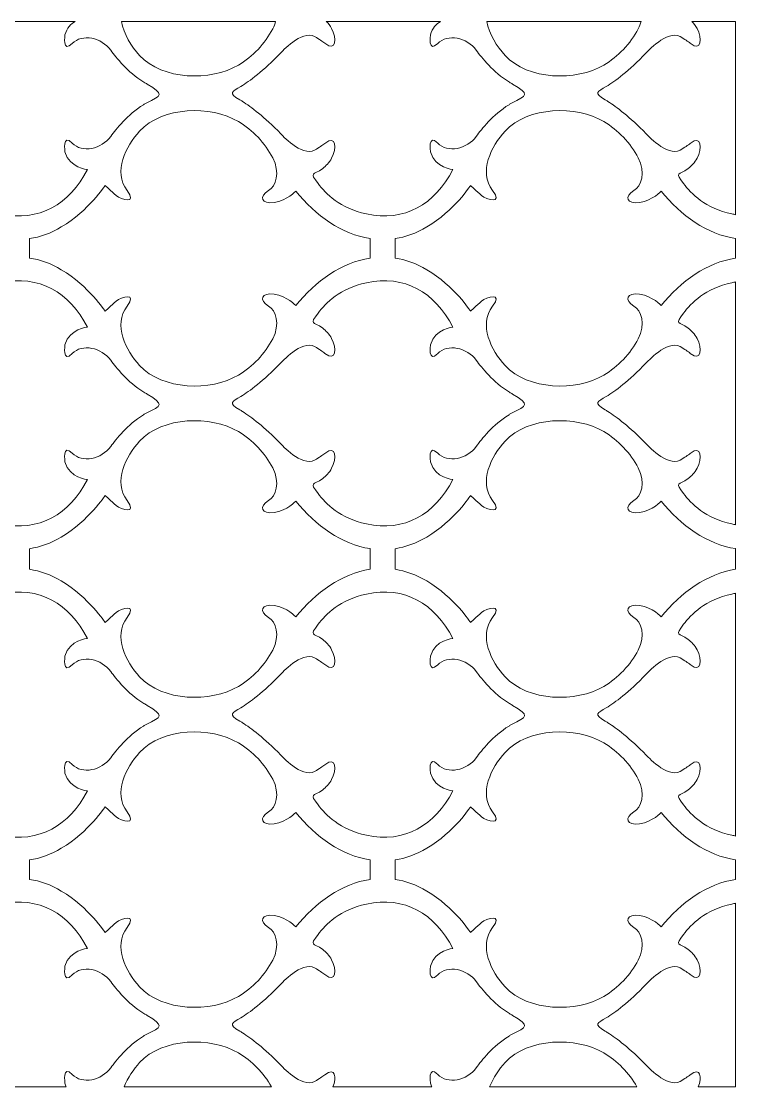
# Model space of a CAD drawing. Header units: millimetres. Extents: x -1200 to 1200, y -592 to 590.
# Drawn here: x 409 to 1200, y -592 to 590 of the extents above; entities that cross this region are included whole.
import ezdxf

# ---------------------------------------------------------------- set-up
doc = ezdxf.new("R2010")
doc.units = ezdxf.units.MM
doc.header["$MEASUREMENT"] = 0
doc.layers.add('Layer 1', color=7, linetype='Continuous')

msp = doc.modelspace()

# ---------------------------------------------------------------- linework, layer by layer
at = {"layer": 'Layer 1', "color": 250, "lineweight": 20}
for points, knots in [([(341.7422, 589.9734), (343.9035, 587.7821), (345.9564, 585.169), (347.6341, 582.0619), (353.2033, 571.7609), (353.0209, 555.2965), (340.1297, 565.6545), (337.601, 567.6903), (333.9729, 570.2516), (328.8104, 573.0988), (314.4445, 581.1311), (291.3918, 555.0621), (291.3918, 555.0621), (271.3831, 534.6443), (256.8357, 523.7435), (247.1097, 517.9294), (237.4374, 512.1532), (232.271, 510.6099), (245.9331, 503.0453), (246.8585, 502.5326), (247.8047, 501.9289), (248.8095, 501.2969), (258.5219, 495.194), (272.5532, 484.4261), (291.3918, 465.4598), (291.3918, 465.4598), (314.4445, 439.4171), (328.8104, 447.4285), (333.9729, 450.308), (337.601, 452.8228), (340.1297, 454.8631), (353.0209, 465.2605), (353.2033, 448.7564), (347.6341, 438.4741), (344.9327, 433.4864), (341.2626, 429.7542), (337.7295, 427.0378), (326.9311, 418.7326), (322.594, 424.0194), (332.6901, 410.2573), (340.6973, 399.3431), (357.0524, 383.0212), (386.0756, 376.698), (428.2156, 367.5169), (462.2726, 387.4323), (481.9067, 425.9065), (481.9067, 425.9065), (462.2133, 427.2996), (457.0617, 445.4076), (457.0617, 445.4076), (454.0562, 466.2385), (465.0749, 455.0739), (476.0942, 443.9097), (497.4129, 448.4274), (507.8639, 462.5627), (513.9197, 470.7513), (525.8487, 486.3841), (544.0915, 497.6592), (545.0699, 498.2644), (545.9888, 498.9029), (546.9572, 499.3873), (564.4488, 508.1419), (567.423, 508.8436), (548.0529, 520.5232), (546.9395, 521.1944), (545.7585, 521.8614), (544.5555, 522.5951), (526.0514, 533.8847), (513.9707, 549.713), (507.8639, 557.9741), (497.4125, 572.1112), (476.0942, 576.5924), (465.0749, 565.48), (454.0562, 554.3074), (457.0617, 575.1398), (457.0617, 575.1398), (459.1602, 582.5109), (463.6728, 587.1098), (468.2839, 589.9734), (468.2839, 589.9734), (341.7422, 589.9734), (341.7422, 589.9734)], [0, 0, 0, 0, 0.037037037, 0.037037037, 0.037037037, 0.074074074, 0.074074074, 0.074074074, 0.111111111, 0.111111111, 0.111111111, 0.148148148, 0.148148148, 0.148148148, 0.185185185, 0.185185185, 0.185185185, 0.222222222, 0.222222222, 0.222222222, 0.259259259, 0.259259259, 0.259259259, 0.296296296, 0.296296296, 0.296296296, 0.333333333, 0.333333333, 0.333333333, 0.37037037, 0.37037037, 0.37037037, 0.407407407, 0.407407407, 0.407407407, 0.444444444, 0.444444444, 0.444444444, 0.481481481, 0.481481481, 0.481481481, 0.518518519, 0.518518519, 0.518518519, 0.555555556, 0.555555556, 0.555555556, 0.592592593, 0.592592593, 0.592592593, 0.62962963, 0.62962963, 0.62962963, 0.666666667, 0.666666667, 0.666666667, 0.703703704, 0.703703704, 0.703703704, 0.740740741, 0.740740741, 0.740740741, 0.777777778, 0.777777778, 0.777777778, 0.814814815, 0.814814815, 0.814814815, 0.851851852, 0.851851852, 0.851851852, 0.888888889, 0.888888889, 0.888888889, 0.925925926, 0.925925926, 0.925925926, 0.962962963, 0.962962963, 0.962962963, 1, 1, 1, 1]), ([(519.6491, 589.9734), (521.9975, 575.9589), (530.7043, 561.9979), (539.7524, 552.1524), (564.8823, 524.8355), (618.5579, 523.3299), (649.1266, 541.566), (664.9404, 550.9289), (678.6823, 565.1873), (687.2219, 581.7707), (688.6505, 584.5485), (689.6922, 587.2985), (690.3985, 589.9734), (690.3985, 589.9734), (519.6491, 589.9734), (519.6491, 589.9734)], [0, 0, 0, 0, 0.2, 0.2, 0.2, 0.4, 0.4, 0.4, 0.6, 0.6, 0.6, 0.8, 0.8, 0.8, 1, 1, 1, 1]), ([(746.5515, 589.9734), (748.7128, 587.7821), (750.7652, 585.169), (752.4434, 582.0619), (758.0129, 571.7609), (757.8302, 555.2965), (744.9386, 565.6545), (742.4102, 567.6903), (738.7826, 570.2516), (733.6193, 573.0988), (719.2541, 581.1311), (696.2007, 555.0621), (696.2007, 555.0621), (676.192, 534.6443), (661.6453, 523.7435), (651.9189, 517.9294), (642.2466, 512.1532), (637.0803, 510.6099), (650.742, 503.0453), (651.6677, 502.5326), (652.614, 501.9289), (653.6188, 501.2969), (663.3311, 495.194), (677.363, 484.4261), (696.2007, 465.4598), (696.2007, 465.4598), (719.2541, 439.4171), (733.6193, 447.4285), (738.7826, 450.308), (742.4102, 452.8228), (744.9386, 454.8631), (757.8302, 465.2605), (758.0129, 448.7564), (752.4434, 438.4741), (749.7424, 433.4864), (746.0719, 429.7542), (742.5384, 427.0378), (731.7404, 418.7326), (727.4029, 424.0194), (737.4994, 410.2573), (745.5062, 399.3431), (761.8617, 383.0212), (790.8849, 376.698), (833.0249, 367.5169), (867.0815, 387.4323), (886.716, 425.9065), (886.716, 425.9065), (867.0222, 427.2996), (861.8702, 445.4076), (861.8702, 445.4076), (858.8655, 466.2385), (869.8842, 455.0739), (880.9038, 443.9097), (902.2221, 448.4274), (912.6732, 462.5627), (918.7286, 470.7513), (930.6584, 486.3841), (948.9008, 497.6592), (949.8792, 498.2644), (950.7981, 498.9029), (951.7669, 499.3873), (969.2585, 508.1419), (972.2327, 508.8436), (952.8625, 520.5232), (951.7488, 521.1944), (950.5678, 521.8614), (949.3644, 522.5951), (930.8607, 533.8847), (918.7799, 549.713), (912.6732, 557.9741), (902.2221, 572.1112), (880.9038, 576.5924), (869.8842, 565.48), (858.8655, 554.3074), (861.8702, 575.1398), (861.8702, 575.1398), (863.9695, 582.5109), (868.4812, 587.1098), (873.0923, 589.9734), (873.0923, 589.9734), (746.5515, 589.9734), (746.5515, 589.9734)], [0, 0, 0, 0, 0.037037037, 0.037037037, 0.037037037, 0.074074074, 0.074074074, 0.074074074, 0.111111111, 0.111111111, 0.111111111, 0.148148148, 0.148148148, 0.148148148, 0.185185185, 0.185185185, 0.185185185, 0.222222222, 0.222222222, 0.222222222, 0.259259259, 0.259259259, 0.259259259, 0.296296296, 0.296296296, 0.296296296, 0.333333333, 0.333333333, 0.333333333, 0.37037037, 0.37037037, 0.37037037, 0.407407407, 0.407407407, 0.407407407, 0.444444444, 0.444444444, 0.444444444, 0.481481481, 0.481481481, 0.481481481, 0.518518519, 0.518518519, 0.518518519, 0.555555556, 0.555555556, 0.555555556, 0.592592593, 0.592592593, 0.592592593, 0.62962963, 0.62962963, 0.62962963, 0.666666667, 0.666666667, 0.666666667, 0.703703704, 0.703703704, 0.703703704, 0.740740741, 0.740740741, 0.740740741, 0.777777778, 0.777777778, 0.777777778, 0.814814815, 0.814814815, 0.814814815, 0.851851852, 0.851851852, 0.851851852, 0.888888889, 0.888888889, 0.888888889, 0.925925926, 0.925925926, 0.925925926, 0.962962963, 0.962962963, 0.962962963, 1, 1, 1, 1]), ([(924.4579, 589.9734), (926.8068, 575.9589), (935.5136, 561.9979), (944.5612, 552.1524), (969.6928, 524.8347), (1023.3386, 523.3307), (1053.9059, 541.566), (1069.7197, 550.9289), (1083.4619, 565.1873), (1092.0011, 581.7707), (1093.4298, 584.5485), (1094.4714, 587.2985), (1095.1776, 589.9734), (1095.1776, 589.9734), (924.4579, 589.9734), (924.4579, 589.9734)], [0, 0, 0, 0, 0.2, 0.2, 0.2, 0.4, 0.4, 0.4, 0.6, 0.6, 0.6, 0.8, 0.8, 0.8, 1, 1, 1, 1]), ([(1199.95, 589.9734), (1199.95, 589.9734), (1151.3302, 589.9734), (1151.3302, 589.9734), (1153.4917, 587.7821), (1155.5444, 585.169), (1157.223, 582.0619), (1162.7913, 571.7609), (1162.6095, 555.2965), (1149.7182, 565.6545), (1147.1894, 567.6903), (1143.5618, 570.2516), (1138.3986, 573.0988), (1124.033, 581.1311), (1100.9799, 555.0621), (1100.9799, 555.0621), (1080.9711, 534.6443), (1066.4237, 523.7435), (1056.6982, 517.9294), (1047.0259, 512.1532), (1041.859, 510.6099), (1055.5211, 503.0453), (1056.4474, 502.5326), (1057.3932, 501.9289), (1058.398, 501.2969), (1068.1104, 495.194), (1082.1421, 484.4261), (1100.9799, 465.4598), (1100.9799, 465.4598), (1124.033, 439.4171), (1138.3986, 447.4285), (1143.5618, 450.308), (1147.1894, 452.8228), (1149.7182, 454.8631), (1162.6095, 465.2605), (1162.7913, 448.7564), (1157.223, 438.4741), (1154.5216, 433.4864), (1150.8508, 429.7542), (1147.318, 427.0378), (1136.5192, 418.7326), (1132.1821, 424.0194), (1142.2785, 410.2573), (1150.2855, 399.3431), (1166.6413, 383.0212), (1195.6641, 376.698), (1197.1023, 376.3847), (1198.5309, 376.1049), (1199.95, 375.8587), (1199.95, 375.8587), (1199.95, 589.9734), (1199.95, 589.9734)], [0, 0, 0, 0, 0.058823529, 0.058823529, 0.058823529, 0.117647059, 0.117647059, 0.117647059, 0.176470588, 0.176470588, 0.176470588, 0.235294118, 0.235294118, 0.235294118, 0.294117647, 0.294117647, 0.294117647, 0.352941176, 0.352941176, 0.352941176, 0.411764706, 0.411764706, 0.411764706, 0.470588235, 0.470588235, 0.470588235, 0.529411765, 0.529411765, 0.529411765, 0.588235294, 0.588235294, 0.588235294, 0.647058824, 0.647058824, 0.647058824, 0.705882353, 0.705882353, 0.705882353, 0.764705882, 0.764705882, 0.764705882, 0.823529412, 0.823529412, 0.823529412, 0.882352941, 0.882352941, 0.882352941, 0.941176471, 0.941176471, 0.941176471, 1, 1, 1, 1]), ([(649.1266, 478.9795), (664.9404, 469.5827), (678.6823, 455.338), (687.2219, 438.7634), (695.5729, 422.5555), (690.7334, 407.2329), (682.5254, 402.5151), (671.6929, 396.289), (674.1752, 387.2714), (688.8441, 389.4188), (703.512, 391.5654), (712.716, 402.0527), (712.716, 402.0527), (734.5371, 374.9489), (763.6064, 354.1938), (795.1704, 349.3578), (795.1704, 349.3578), (795.1704, 327.8443), (795.1704, 327.8443), (763.6064, 323.0056), (734.5371, 302.2456), (712.716, 275.1398), (712.716, 275.1398), (703.512, 285.6107), (688.8441, 287.7635), (674.1752, 289.9204), (671.6929, 280.9051), (682.5254, 274.6745), (690.7334, 269.9642), (695.5729, 254.6603), (687.2219, 238.4272), (678.6823, 221.8438), (664.9404, 207.5851), (649.1266, 198.2226), (618.5595, 179.9869), (564.8795, 181.4947), (539.7524, 208.809), (524.4601, 225.4491), (510.1403, 253.8462), (525.8487, 274.3852), (537.9035, 290.1548), (519.256, 284.8008), (513.7939, 280.083), (508.3311, 275.4326), (501.5501, 268.9705), (501.5501, 268.9705), (501.5501, 268.9705), (483.5562, 296.7235), (452.9905, 314.9401), (441.2856, 321.9171), (429.512, 326.0811), (417.8819, 327.8732), (417.8819, 327.8732), (417.8819, 349.3311), (417.8819, 349.3311), (429.512, 351.1249), (441.2856, 355.2885), (452.9905, 362.2624), (483.5562, 380.471), (501.5501, 408.1911), (501.5501, 408.1911), (501.5501, 408.1911), (508.3311, 401.7398), (513.7939, 397.0799), (519.256, 392.4207), (537.9035, 387.0446), (525.8487, 402.8147), (510.1403, 423.365), (524.4601, 451.74), (539.7524, 468.3698), (564.9428, 495.7672), (618.4882, 497.1866), (649.1266, 478.9795)], [0, 0, 0, 0, 0.041666667, 0.041666667, 0.041666667, 0.083333333, 0.083333333, 0.083333333, 0.125, 0.125, 0.125, 0.166666667, 0.166666667, 0.166666667, 0.208333333, 0.208333333, 0.208333333, 0.25, 0.25, 0.25, 0.291666667, 0.291666667, 0.291666667, 0.333333333, 0.333333333, 0.333333333, 0.375, 0.375, 0.375, 0.416666667, 0.416666667, 0.416666667, 0.458333333, 0.458333333, 0.458333333, 0.5, 0.5, 0.5, 0.541666667, 0.541666667, 0.541666667, 0.583333333, 0.583333333, 0.583333333, 0.625, 0.625, 0.625, 0.666666667, 0.666666667, 0.666666667, 0.708333333, 0.708333333, 0.708333333, 0.75, 0.75, 0.75, 0.791666667, 0.791666667, 0.791666667, 0.833333333, 0.833333333, 0.833333333, 0.875, 0.875, 0.875, 0.916666667, 0.916666667, 0.916666667, 0.958333333, 0.958333333, 0.958333333, 1, 1, 1, 1]), ([(1053.9059, 478.9795), (1069.7197, 469.5827), (1083.4619, 455.338), (1092.0011, 438.7634), (1100.3522, 422.5555), (1095.5122, 407.2329), (1087.3043, 402.5151), (1076.4721, 396.289), (1078.9545, 387.2714), (1093.6228, 389.4188), (1108.2913, 391.5654), (1117.4952, 402.0527), (1117.4952, 402.0527), (1139.3168, 374.9489), (1168.3856, 354.1938), (1199.95, 349.3578), (1199.95, 349.3578), (1199.95, 327.8443), (1199.95, 327.8443), (1168.3856, 323.0056), (1139.3168, 302.2456), (1117.4952, 275.1398), (1117.4952, 275.1398), (1108.2913, 285.6107), (1093.6228, 287.7635), (1078.9545, 289.9204), (1076.4721, 280.9051), (1087.3043, 274.6745), (1095.5122, 269.9642), (1100.3522, 254.6603), (1092.0011, 238.4272), (1083.4619, 221.8438), (1069.7197, 207.5851), (1053.9059, 198.2226), (1023.3399, 179.9872), (969.6899, 181.4932), (944.5612, 208.809), (929.2694, 225.4491), (914.95, 253.8462), (930.6584, 274.3852), (942.7124, 290.1548), (924.0658, 284.8008), (918.6032, 280.083), (913.1407, 275.4326), (906.3598, 268.9705), (906.3598, 268.9705), (906.3598, 268.9705), (888.3649, 296.7235), (857.8002, 314.9401), (846.0943, 321.9171), (834.3209, 326.0811), (822.6911, 327.8732), (822.6911, 327.8732), (822.6911, 349.3311), (822.6911, 349.3311), (834.3209, 351.1249), (846.0943, 355.2885), (857.8002, 362.2624), (888.3649, 380.471), (906.3598, 408.1911), (906.3598, 408.1911), (906.3598, 408.1911), (913.1407, 401.7398), (918.6032, 397.0799), (924.0658, 392.4207), (942.7124, 387.0446), (930.6584, 402.8147), (914.95, 423.365), (929.2694, 451.74), (944.5612, 468.3698), (969.7544, 495.7695), (1023.2682, 497.1843), (1053.9059, 478.9795)], [0, 0, 0, 0, 0.041666667, 0.041666667, 0.041666667, 0.083333333, 0.083333333, 0.083333333, 0.125, 0.125, 0.125, 0.166666667, 0.166666667, 0.166666667, 0.208333333, 0.208333333, 0.208333333, 0.25, 0.25, 0.25, 0.291666667, 0.291666667, 0.291666667, 0.333333333, 0.333333333, 0.333333333, 0.375, 0.375, 0.375, 0.416666667, 0.416666667, 0.416666667, 0.458333333, 0.458333333, 0.458333333, 0.5, 0.5, 0.5, 0.541666667, 0.541666667, 0.541666667, 0.583333333, 0.583333333, 0.583333333, 0.625, 0.625, 0.625, 0.666666667, 0.666666667, 0.666666667, 0.708333333, 0.708333333, 0.708333333, 0.75, 0.75, 0.75, 0.791666667, 0.791666667, 0.791666667, 0.833333333, 0.833333333, 0.833333333, 0.875, 0.875, 0.875, 0.916666667, 0.916666667, 0.916666667, 0.958333333, 0.958333333, 0.958333333, 1, 1, 1, 1]), ([(247.1097, 174.5852), (256.8357, 180.4), (271.3831, 191.3005), (291.3918, 211.7186), (291.3918, 211.7186), (314.4445, 237.7876), (328.8104, 229.755), (333.9729, 226.9078), (337.601, 224.3465), (340.1297, 222.3108), (353.0209, 211.9534), (353.2033, 228.4176), (347.6341, 238.718), (344.9327, 243.7195), (341.2626, 247.4425), (337.7295, 250.1826), (326.9311, 258.4448), (322.594, 253.1446), (332.6901, 266.9364), (340.6973, 277.8734), (357.0524, 294.1699), (386.0756, 300.5091), (428.2156, 309.7004), (462.2726, 289.7428), (481.9067, 251.2864), (481.9067, 251.2864), (462.2133, 249.8888), (457.0617, 231.7961), (457.0617, 231.7961), (454.0562, 210.964), (465.0749, 222.1358), (476.0942, 233.2486), (497.4125, 228.7674), (507.8639, 214.6306), (513.9707, 206.3693), (526.0514, 190.5413), (544.5555, 179.2517), (545.7585, 178.5175), (546.9395, 177.8505), (548.0529, 177.1793), (567.423, 165.4998), (564.4488, 164.7989), (546.9572, 156.0436), (545.9888, 155.5591), (545.0699, 154.9203), (544.0915, 154.3154), (525.8487, 143.0403), (513.9197, 127.4074), (507.8639, 119.2189), (497.4129, 105.0836), (476.0942, 100.5663), (465.0749, 111.7301), (454.0562, 122.8947), (457.0617, 102.0638), (457.0617, 102.0638), (462.2133, 83.9558), (481.9067, 82.5631), (481.9067, 82.5631), (462.2726, 44.0884), (428.2156, 24.1731), (386.0756, 33.3541), (357.0524, 39.6774), (340.6973, 55.9997), (332.6901, 66.9139), (322.594, 80.6757), (326.9311, 75.3891), (337.7295, 83.6939), (341.2626, 86.4107), (344.9327, 90.143), (347.6341, 95.1303), (353.2033, 105.4129), (353.0209, 121.9166), (340.1297, 111.5193), (337.601, 109.479), (333.9729, 106.9645), (328.8104, 104.085), (314.4445, 96.0732), (291.3918, 122.1163), (291.3918, 122.1163), (272.5532, 141.0823), (258.5219, 151.8505), (248.8095, 157.9539), (247.8047, 158.5854), (246.8585, 159.1888), (245.9331, 159.7018), (232.271, 167.2661), (237.4374, 168.8093), (247.1097, 174.5852)], [0, 0, 0, 0, 0.034482759, 0.034482759, 0.034482759, 0.068965517, 0.068965517, 0.068965517, 0.103448276, 0.103448276, 0.103448276, 0.137931034, 0.137931034, 0.137931034, 0.172413793, 0.172413793, 0.172413793, 0.206896552, 0.206896552, 0.206896552, 0.24137931, 0.24137931, 0.24137931, 0.275862069, 0.275862069, 0.275862069, 0.310344828, 0.310344828, 0.310344828, 0.344827586, 0.344827586, 0.344827586, 0.379310345, 0.379310345, 0.379310345, 0.413793103, 0.413793103, 0.413793103, 0.448275862, 0.448275862, 0.448275862, 0.482758621, 0.482758621, 0.482758621, 0.517241379, 0.517241379, 0.517241379, 0.551724138, 0.551724138, 0.551724138, 0.586206897, 0.586206897, 0.586206897, 0.620689655, 0.620689655, 0.620689655, 0.655172414, 0.655172414, 0.655172414, 0.689655172, 0.689655172, 0.689655172, 0.724137931, 0.724137931, 0.724137931, 0.75862069, 0.75862069, 0.75862069, 0.793103448, 0.793103448, 0.793103448, 0.827586207, 0.827586207, 0.827586207, 0.862068966, 0.862068966, 0.862068966, 0.896551724, 0.896551724, 0.896551724, 0.931034483, 0.931034483, 0.931034483, 0.965517241, 0.965517241, 0.965517241, 1, 1, 1, 1]), ([(651.9189, 174.5852), (661.6453, 180.4), (676.192, 191.3005), (696.2007, 211.7186), (696.2007, 211.7186), (719.2541, 237.7876), (733.6193, 229.755), (738.7826, 226.9078), (742.4102, 224.3465), (744.9386, 222.3108), (757.8302, 211.9534), (758.0129, 228.4176), (752.4434, 238.718), (749.7424, 243.7195), (746.0719, 247.4425), (742.5384, 250.1826), (731.7404, 258.4448), (727.4029, 253.1446), (737.4994, 266.9364), (745.5062, 277.8734), (761.8617, 294.1699), (790.8849, 300.5091), (833.0249, 309.7004), (867.0815, 289.7428), (886.716, 251.2864), (886.716, 251.2864), (867.0222, 249.8888), (861.8702, 231.7961), (861.8702, 231.7961), (858.8655, 210.964), (869.8842, 222.1358), (880.9038, 233.2486), (902.2221, 228.7674), (912.6732, 214.6306), (918.7799, 206.3693), (930.8607, 190.5413), (949.3644, 179.2517), (950.5678, 178.5175), (951.7488, 177.8505), (952.8625, 177.1793), (972.2327, 165.4998), (969.2585, 164.7989), (951.7669, 156.0436), (950.7981, 155.5591), (949.8792, 154.9203), (948.9008, 154.3154), (930.6584, 143.0403), (918.7286, 127.4074), (912.6732, 119.2189), (902.2221, 105.0836), (880.9038, 100.5663), (869.8842, 111.7301), (858.8655, 122.8947), (861.8702, 102.0638), (861.8702, 102.0638), (867.0222, 83.9558), (886.716, 82.5631), (886.716, 82.5631), (867.0815, 44.0884), (833.0249, 24.1731), (790.8849, 33.3541), (761.8617, 39.6774), (745.5062, 55.9997), (737.4994, 66.9139), (727.4029, 80.6757), (731.7404, 75.3891), (742.5384, 83.6939), (746.0719, 86.4107), (749.7424, 90.143), (752.4434, 95.1303), (758.0129, 105.4129), (757.8302, 121.9166), (744.9386, 111.5193), (742.4102, 109.479), (738.7826, 106.9645), (733.6193, 104.085), (719.2541, 96.0732), (696.2007, 122.1163), (696.2007, 122.1163), (677.363, 141.0823), (663.3311, 151.8505), (653.6188, 157.9539), (652.614, 158.5854), (651.6677, 159.1888), (650.742, 159.7018), (637.0803, 167.2661), (642.2466, 168.8093), (651.9189, 174.5852)], [0, 0, 0, 0, 0.034482759, 0.034482759, 0.034482759, 0.068965517, 0.068965517, 0.068965517, 0.103448276, 0.103448276, 0.103448276, 0.137931034, 0.137931034, 0.137931034, 0.172413793, 0.172413793, 0.172413793, 0.206896552, 0.206896552, 0.206896552, 0.24137931, 0.24137931, 0.24137931, 0.275862069, 0.275862069, 0.275862069, 0.310344828, 0.310344828, 0.310344828, 0.344827586, 0.344827586, 0.344827586, 0.379310345, 0.379310345, 0.379310345, 0.413793103, 0.413793103, 0.413793103, 0.448275862, 0.448275862, 0.448275862, 0.482758621, 0.482758621, 0.482758621, 0.517241379, 0.517241379, 0.517241379, 0.551724138, 0.551724138, 0.551724138, 0.586206897, 0.586206897, 0.586206897, 0.620689655, 0.620689655, 0.620689655, 0.655172414, 0.655172414, 0.655172414, 0.689655172, 0.689655172, 0.689655172, 0.724137931, 0.724137931, 0.724137931, 0.75862069, 0.75862069, 0.75862069, 0.793103448, 0.793103448, 0.793103448, 0.827586207, 0.827586207, 0.827586207, 0.862068966, 0.862068966, 0.862068966, 0.896551724, 0.896551724, 0.896551724, 0.931034483, 0.931034483, 0.931034483, 0.965517241, 0.965517241, 0.965517241, 1, 1, 1, 1]), ([(1199.95, 301.3476), (1198.5309, 301.1014), (1197.1023, 300.8228), (1195.6641, 300.5091), (1166.6413, 294.1699), (1150.2855, 277.8734), (1142.2785, 266.9364), (1132.1821, 253.1446), (1136.5192, 258.4448), (1147.318, 250.1826), (1150.8508, 247.4425), (1154.5216, 243.7195), (1157.223, 238.718), (1162.7913, 228.4176), (1162.6095, 211.9534), (1149.7182, 222.3108), (1147.1894, 224.3465), (1143.5618, 226.9078), (1138.3986, 229.755), (1124.033, 237.7876), (1100.9799, 211.7186), (1100.9799, 211.7186), (1080.9711, 191.3005), (1066.4237, 180.4), (1056.6982, 174.5852), (1047.0259, 168.8093), (1041.859, 167.2661), (1055.5211, 159.7018), (1056.4474, 159.1888), (1057.3932, 158.5854), (1058.398, 157.9539), (1068.1104, 151.8505), (1082.1421, 141.0823), (1100.9799, 122.1163), (1100.9799, 122.1163), (1124.033, 96.0732), (1138.3986, 104.085), (1143.5618, 106.9645), (1147.1894, 109.479), (1149.7182, 111.5193), (1162.6095, 121.9166), (1162.7913, 105.4129), (1157.223, 95.1303), (1154.5216, 90.143), (1150.8508, 86.4107), (1147.318, 83.6939), (1136.5192, 75.3891), (1132.1821, 80.6757), (1142.2785, 66.9139), (1150.2855, 55.9997), (1166.6413, 39.6774), (1195.6641, 33.3541), (1197.1023, 33.0409), (1198.5309, 32.7611), (1199.95, 32.5148), (1199.95, 32.5148), (1199.95, 301.3476), (1199.95, 301.3476)], [0, 0, 0, 0, 0.052631579, 0.052631579, 0.052631579, 0.105263158, 0.105263158, 0.105263158, 0.157894737, 0.157894737, 0.157894737, 0.210526316, 0.210526316, 0.210526316, 0.263157895, 0.263157895, 0.263157895, 0.315789474, 0.315789474, 0.315789474, 0.368421053, 0.368421053, 0.368421053, 0.421052632, 0.421052632, 0.421052632, 0.473684211, 0.473684211, 0.473684211, 0.526315789, 0.526315789, 0.526315789, 0.578947368, 0.578947368, 0.578947368, 0.631578947, 0.631578947, 0.631578947, 0.684210526, 0.684210526, 0.684210526, 0.736842105, 0.736842105, 0.736842105, 0.789473684, 0.789473684, 0.789473684, 0.842105263, 0.842105263, 0.842105263, 0.894736842, 0.894736842, 0.894736842, 0.947368421, 0.947368421, 0.947368421, 1, 1, 1, 1]), ([(795.2004, -16.8778), (795.2004, -16.8778), (795.2004, 6.0109), (795.2004, 6.0109), (763.6233, 10.8375), (734.5447, 31.5963), (712.716, 58.7097), (712.716, 58.7097), (703.512, 48.2216), (688.8441, 46.075), (674.1752, 43.928), (671.6929, 52.9448), (682.5254, 59.1716), (690.7334, 63.8895), (695.5729, 79.2116), (687.2219, 95.42), (678.6823, 111.9942), (664.9404, 126.2388), (649.1266, 135.6357), (618.4865, 153.8432), (564.9452, 152.4257), (539.7524, 125.0265), (524.4601, 108.3965), (510.1403, 80.0212), (525.8487, 59.4708), (537.9035, 43.7008), (519.256, 49.0769), (513.7939, 53.7361), (508.3311, 58.396), (501.5501, 64.8473), (501.5501, 64.8473), (501.5501, 64.8473), (483.5562, 37.1275), (452.9905, 18.9185), (441.3059, 11.9576), (429.5512, 7.7981), (417.9416, 5.9995), (417.9416, 5.9995), (417.9416, -16.8652), (417.9416, -16.8652), (429.5512, -18.6642), (441.3059, -22.8245), (452.9905, -29.788), (483.5562, -48.0058), (501.5501, -75.7579), (501.5501, -75.7579), (501.5501, -75.7579), (508.3311, -69.2964), (513.7939, -64.6456), (519.256, -59.9273), (537.9035, -54.5741), (525.8487, -70.3434), (510.1403, -90.8831), (524.4601, -119.2805), (539.7524, -135.92), (564.8823, -163.2368), (618.5579, -164.7428), (649.1266, -146.5059), (664.9404, -137.1435), (678.6823, -122.885), (687.2219, -106.3017), (695.5729, -90.0686), (690.7334, -74.7643), (682.5254, -70.0545), (671.6929, -63.8238), (674.1752, -54.8086), (688.8441, -56.9654), (703.512, -59.1186), (712.716, -69.5891), (712.716, -69.5891), (734.5447, -42.4738), (763.624, -21.7066), (795.2004, -16.8778)], [0, 0, 0, 0, 0.041666667, 0.041666667, 0.041666667, 0.083333333, 0.083333333, 0.083333333, 0.125, 0.125, 0.125, 0.166666667, 0.166666667, 0.166666667, 0.208333333, 0.208333333, 0.208333333, 0.25, 0.25, 0.25, 0.291666667, 0.291666667, 0.291666667, 0.333333333, 0.333333333, 0.333333333, 0.375, 0.375, 0.375, 0.416666667, 0.416666667, 0.416666667, 0.458333333, 0.458333333, 0.458333333, 0.5, 0.5, 0.5, 0.541666667, 0.541666667, 0.541666667, 0.583333333, 0.583333333, 0.583333333, 0.625, 0.625, 0.625, 0.666666667, 0.666666667, 0.666666667, 0.708333333, 0.708333333, 0.708333333, 0.75, 0.75, 0.75, 0.791666667, 0.791666667, 0.791666667, 0.833333333, 0.833333333, 0.833333333, 0.875, 0.875, 0.875, 0.916666667, 0.916666667, 0.916666667, 0.958333333, 0.958333333, 0.958333333, 1, 1, 1, 1]), ([(1199.95, -16.8827), (1199.95, -16.8827), (1199.95, 6.0155), (1199.95, 6.0155), (1168.3848, 10.8504), (1139.3171, 31.6047), (1117.4952, 58.7097), (1117.4952, 58.7097), (1108.2913, 48.2216), (1093.6228, 46.075), (1078.9545, 43.928), (1076.4721, 52.9448), (1087.3043, 59.1716), (1095.5122, 63.8895), (1100.3522, 79.2116), (1092.0011, 95.42), (1083.4619, 111.9942), (1069.7197, 126.2388), (1053.9059, 135.6357), (1023.2674, 153.8412), (969.7577, 152.4295), (944.5612, 125.0265), (929.2694, 108.3965), (914.95, 80.0212), (930.6584, 59.4708), (942.7124, 43.7008), (924.0658, 49.0769), (918.6032, 53.7361), (913.1407, 58.396), (906.3598, 64.8473), (906.3598, 64.8473), (906.3598, 64.8473), (888.3649, 37.1275), (857.8002, 18.9185), (846.1053, 11.9515), (834.3405, 7.7905), (822.7208, 5.9946), (822.7208, 5.9946), (822.7208, -16.8599), (822.7208, -16.8599), (834.3405, -18.6562), (846.1053, -22.8187), (857.8002, -29.788), (888.3649, -48.0058), (906.3598, -75.7579), (906.3598, -75.7579), (906.3598, -75.7579), (913.1407, -69.2964), (918.6032, -64.6456), (924.0658, -59.9273), (942.7124, -54.5741), (930.6584, -70.3434), (914.95, -90.8831), (929.2694, -119.2805), (944.5612, -135.92), (969.6928, -163.238), (1023.3386, -164.742), (1053.9059, -146.5059), (1069.7197, -137.1435), (1083.4619, -122.885), (1092.0011, -106.3017), (1100.3522, -90.0686), (1095.5122, -74.7643), (1087.3043, -70.0545), (1076.4721, -63.8238), (1078.9545, -54.8086), (1093.6228, -56.9654), (1108.2913, -59.1186), (1117.4952, -69.5891), (1117.4952, -69.5891), (1139.3171, -42.4822), (1168.3853, -21.7199), (1199.95, -16.8827)], [0, 0, 0, 0, 0.041666667, 0.041666667, 0.041666667, 0.083333333, 0.083333333, 0.083333333, 0.125, 0.125, 0.125, 0.166666667, 0.166666667, 0.166666667, 0.208333333, 0.208333333, 0.208333333, 0.25, 0.25, 0.25, 0.291666667, 0.291666667, 0.291666667, 0.333333333, 0.333333333, 0.333333333, 0.375, 0.375, 0.375, 0.416666667, 0.416666667, 0.416666667, 0.458333333, 0.458333333, 0.458333333, 0.5, 0.5, 0.5, 0.541666667, 0.541666667, 0.541666667, 0.583333333, 0.583333333, 0.583333333, 0.625, 0.625, 0.625, 0.666666667, 0.666666667, 0.666666667, 0.708333333, 0.708333333, 0.708333333, 0.75, 0.75, 0.75, 0.791666667, 0.791666667, 0.791666667, 0.833333333, 0.833333333, 0.833333333, 0.875, 0.875, 0.875, 0.916666667, 0.916666667, 0.916666667, 0.958333333, 0.958333333, 0.958333333, 1, 1, 1, 1]), ([(247.1097, -170.1433), (256.8357, -164.3289), (271.3831, -153.4283), (291.3918, -133.0107), (291.3918, -133.0107), (314.4445, -106.9412), (328.8104, -114.9743), (333.9729, -117.8207), (337.601, -120.382), (340.1297, -122.4178), (353.0209, -132.7759), (353.2033, -116.3114), (347.6341, -106.0108), (344.9327, -101.0094), (341.2626, -97.286), (337.7295, -94.5463), (326.9311, -86.2841), (322.594, -91.584), (332.6901, -77.7929), (340.6973, -66.8547), (357.0524, -50.5587), (386.0756, -44.2199), (428.2156, -35.0284), (462.2726, -54.9861), (481.9067, -93.4425), (481.9067, -93.4425), (462.2133, -94.8402), (457.0617, -112.9329), (457.0617, -112.9329), (454.0562, -133.7653), (465.0749, -122.5924), (476.0942, -111.48), (497.4125, -115.9615), (507.8639, -130.0983), (513.9707, -138.36), (526.0514, -154.1873), (544.5555, -165.4776), (545.7585, -166.211), (546.9395, -166.878), (548.0529, -167.5492), (567.423, -179.2291), (564.4488, -179.9308), (546.9572, -188.6854), (545.9888, -189.1702), (545.0699, -189.8079), (544.0915, -190.4135), (525.8487, -201.6886), (513.9197, -217.3218), (507.8639, -225.5104), (497.4129, -239.6456), (476.0942, -244.1627), (465.0749, -232.9984), (454.0562, -221.8342), (457.0617, -242.6652), (457.0617, -242.6652), (462.2133, -260.7735), (481.9067, -262.1658), (481.9067, -262.1658), (462.2726, -300.6405), (428.2156, -320.5555), (386.0756, -311.3752), (357.0524, -305.0515), (340.6973, -288.7292), (332.6901, -277.815), (322.594, -264.0525), (326.9311, -269.3398), (337.7295, -261.035), (341.2626, -258.3181), (344.9327, -254.5856), (347.6341, -249.5982), (353.2033, -239.3164), (353.0209, -222.8123), (340.1297, -233.21), (337.601, -235.2495), (333.9729, -237.7643), (328.8104, -240.6435), (314.4445, -248.6556), (291.3918, -222.6125), (291.3918, -222.6125), (272.5532, -203.6462), (258.5219, -192.8788), (248.8095, -186.7751), (247.8047, -186.1435), (246.8585, -185.5398), (245.9331, -185.0271), (232.271, -177.4625), (237.4374, -175.92), (247.1097, -170.1433)], [0, 0, 0, 0, 0.034482759, 0.034482759, 0.034482759, 0.068965517, 0.068965517, 0.068965517, 0.103448276, 0.103448276, 0.103448276, 0.137931034, 0.137931034, 0.137931034, 0.172413793, 0.172413793, 0.172413793, 0.206896552, 0.206896552, 0.206896552, 0.24137931, 0.24137931, 0.24137931, 0.275862069, 0.275862069, 0.275862069, 0.310344828, 0.310344828, 0.310344828, 0.344827586, 0.344827586, 0.344827586, 0.379310345, 0.379310345, 0.379310345, 0.413793103, 0.413793103, 0.413793103, 0.448275862, 0.448275862, 0.448275862, 0.482758621, 0.482758621, 0.482758621, 0.517241379, 0.517241379, 0.517241379, 0.551724138, 0.551724138, 0.551724138, 0.586206897, 0.586206897, 0.586206897, 0.620689655, 0.620689655, 0.620689655, 0.655172414, 0.655172414, 0.655172414, 0.689655172, 0.689655172, 0.689655172, 0.724137931, 0.724137931, 0.724137931, 0.75862069, 0.75862069, 0.75862069, 0.793103448, 0.793103448, 0.793103448, 0.827586207, 0.827586207, 0.827586207, 0.862068966, 0.862068966, 0.862068966, 0.896551724, 0.896551724, 0.896551724, 0.931034483, 0.931034483, 0.931034483, 0.965517241, 0.965517241, 0.965517241, 1, 1, 1, 1]), ([(651.9189, -170.1433), (661.6453, -164.3289), (676.192, -153.4283), (696.2007, -133.0107), (696.2007, -133.0107), (719.2541, -106.9412), (733.6193, -114.9743), (738.7826, -117.8207), (742.4102, -120.382), (744.9386, -122.4178), (757.8302, -132.7759), (758.0129, -116.3114), (752.4434, -106.0108), (749.7424, -101.0094), (746.0719, -97.286), (742.5384, -94.5463), (731.7404, -86.2841), (727.4029, -91.584), (737.4994, -77.7929), (745.5062, -66.8547), (761.8617, -50.5587), (790.8849, -44.2199), (833.0249, -35.0284), (867.0815, -54.9861), (886.716, -93.4425), (886.716, -93.4425), (867.0222, -94.8402), (861.8702, -112.9329), (861.8702, -112.9329), (858.8655, -133.7653), (869.8842, -122.5924), (880.9038, -111.48), (902.2221, -115.9615), (912.6732, -130.0983), (918.7799, -138.36), (930.8607, -154.1873), (949.3644, -165.4776), (950.5678, -166.211), (951.7488, -166.878), (952.8625, -167.5492), (972.2327, -179.2291), (969.2585, -179.9308), (951.7669, -188.6854), (950.7981, -189.1702), (949.8792, -189.8079), (948.9008, -190.4135), (930.6584, -201.6886), (918.7286, -217.3218), (912.6732, -225.5104), (902.2221, -239.6456), (880.9038, -244.1627), (869.8842, -232.9984), (858.8655, -221.8342), (861.8702, -242.6652), (861.8702, -242.6652), (867.0222, -260.7735), (886.716, -262.1658), (886.716, -262.1658), (867.0815, -300.6405), (833.0249, -320.5555), (790.8849, -311.3752), (761.8617, -305.0515), (745.5062, -288.7292), (737.4994, -277.815), (727.4029, -264.0525), (731.7404, -269.3398), (742.5384, -261.035), (746.0719, -258.3181), (749.7424, -254.5856), (752.4434, -249.5982), (758.0129, -239.3164), (757.8302, -222.8123), (744.9386, -233.21), (742.4102, -235.2495), (738.7826, -237.7643), (733.6193, -240.6435), (719.2541, -248.6556), (696.2007, -222.6125), (696.2007, -222.6125), (677.363, -203.6462), (663.3311, -192.8788), (653.6188, -186.7751), (652.614, -186.1435), (651.6677, -185.5398), (650.742, -185.0271), (637.0803, -177.4625), (642.2466, -175.92), (651.9189, -170.1433)], [0, 0, 0, 0, 0.034482759, 0.034482759, 0.034482759, 0.068965517, 0.068965517, 0.068965517, 0.103448276, 0.103448276, 0.103448276, 0.137931034, 0.137931034, 0.137931034, 0.172413793, 0.172413793, 0.172413793, 0.206896552, 0.206896552, 0.206896552, 0.24137931, 0.24137931, 0.24137931, 0.275862069, 0.275862069, 0.275862069, 0.310344828, 0.310344828, 0.310344828, 0.344827586, 0.344827586, 0.344827586, 0.379310345, 0.379310345, 0.379310345, 0.413793103, 0.413793103, 0.413793103, 0.448275862, 0.448275862, 0.448275862, 0.482758621, 0.482758621, 0.482758621, 0.517241379, 0.517241379, 0.517241379, 0.551724138, 0.551724138, 0.551724138, 0.586206897, 0.586206897, 0.586206897, 0.620689655, 0.620689655, 0.620689655, 0.655172414, 0.655172414, 0.655172414, 0.689655172, 0.689655172, 0.689655172, 0.724137931, 0.724137931, 0.724137931, 0.75862069, 0.75862069, 0.75862069, 0.793103448, 0.793103448, 0.793103448, 0.827586207, 0.827586207, 0.827586207, 0.862068966, 0.862068966, 0.862068966, 0.896551724, 0.896551724, 0.896551724, 0.931034483, 0.931034483, 0.931034483, 0.965517241, 0.965517241, 0.965517241, 1, 1, 1, 1]), ([(1199.95, -43.3813), (1198.5309, -43.6275), (1197.1023, -43.9062), (1195.6641, -44.2199), (1166.6413, -50.5587), (1150.2855, -66.8547), (1142.2785, -77.7929), (1132.1821, -91.584), (1136.5192, -86.2841), (1147.318, -94.5463), (1150.8508, -97.286), (1154.5216, -101.0094), (1157.223, -106.0108), (1162.7913, -116.3114), (1162.6095, -132.7759), (1149.7182, -122.4178), (1147.1894, -120.382), (1143.5618, -117.8207), (1138.3986, -114.9743), (1124.033, -106.9412), (1100.9799, -133.0107), (1100.9799, -133.0107), (1080.9711, -153.4283), (1066.4237, -164.3289), (1056.6982, -170.1433), (1047.0259, -175.92), (1041.859, -177.4625), (1055.5211, -185.0271), (1056.4474, -185.5398), (1057.3932, -186.1435), (1058.398, -186.7751), (1068.1104, -192.8788), (1082.1421, -203.6462), (1100.9799, -222.6125), (1100.9799, -222.6125), (1124.033, -248.6556), (1138.3986, -240.6435), (1143.5618, -237.7643), (1147.1894, -235.2495), (1149.7182, -233.21), (1162.6095, -222.8123), (1162.7913, -239.3164), (1157.223, -249.5982), (1154.5216, -254.5856), (1150.8508, -258.3181), (1147.318, -261.035), (1136.5192, -269.3398), (1132.1821, -264.0525), (1142.2785, -277.815), (1150.2855, -288.7292), (1166.6413, -305.0515), (1195.6641, -311.3752), (1197.1023, -311.6884), (1198.5309, -311.9682), (1199.95, -312.2144), (1199.95, -312.2144), (1199.95, -43.3813), (1199.95, -43.3813)], [0, 0, 0, 0, 0.052631579, 0.052631579, 0.052631579, 0.105263158, 0.105263158, 0.105263158, 0.157894737, 0.157894737, 0.157894737, 0.210526316, 0.210526316, 0.210526316, 0.263157895, 0.263157895, 0.263157895, 0.315789474, 0.315789474, 0.315789474, 0.368421053, 0.368421053, 0.368421053, 0.421052632, 0.421052632, 0.421052632, 0.473684211, 0.473684211, 0.473684211, 0.526315789, 0.526315789, 0.526315789, 0.578947368, 0.578947368, 0.578947368, 0.631578947, 0.631578947, 0.631578947, 0.684210526, 0.684210526, 0.684210526, 0.736842105, 0.736842105, 0.736842105, 0.789473684, 0.789473684, 0.789473684, 0.842105263, 0.842105263, 0.842105263, 0.894736842, 0.894736842, 0.894736842, 0.947368421, 0.947368421, 0.947368421, 1, 1, 1, 1]), ([(649.1266, -209.0932), (664.9404, -218.4897), (678.6823, -232.7343), (687.2219, -249.3089), (695.5729, -265.5173), (690.7334, -280.8394), (682.5254, -285.5577), (671.6929, -291.7833), (674.1752, -300.8009), (688.8441, -298.6543), (703.512, -296.5069), (712.716, -286.0196), (712.716, -286.0196), (734.5371, -313.1239), (763.6064, -333.8785), (795.1704, -338.7149), (795.1704, -338.7149), (795.1704, -360.2285), (795.1704, -360.2285), (763.6064, -365.0679), (734.5371, -385.8272), (712.716, -412.9333), (712.716, -412.9333), (703.512, -402.4623), (688.8441, -400.3096), (674.1752, -398.1527), (671.6929, -407.1676), (682.5254, -413.3983), (690.7334, -418.1089), (695.5729, -433.4128), (687.2219, -449.6459), (678.6823, -466.2292), (664.9404, -480.4877), (649.1266, -489.8501), (618.5579, -508.0869), (564.8823, -506.581), (539.7524, -479.2642), (524.4601, -462.6244), (510.1403, -434.2273), (525.8487, -413.6876), (537.9035, -397.9183), (519.256, -403.2715), (513.7939, -407.9898), (508.3311, -412.6405), (501.5501, -419.1021), (501.5501, -419.1021), (501.5501, -419.1021), (483.5562, -391.3499), (452.9905, -373.133), (441.2856, -366.1564), (429.512, -361.9924), (417.8819, -360.1999), (417.8819, -360.1999), (417.8819, -338.7412), (417.8819, -338.7412), (429.512, -336.9475), (441.2856, -332.7842), (452.9905, -325.8104), (483.5562, -307.6014), (501.5501, -279.8816), (501.5501, -279.8816), (501.5501, -279.8816), (508.3311, -286.3329), (513.7939, -290.9925), (519.256, -295.6516), (537.9035, -301.0281), (525.8487, -285.2581), (510.1403, -264.7073), (524.4601, -236.3323), (539.7524, -219.7025), (564.9428, -192.3051), (618.4882, -190.8865), (649.1266, -209.0932)], [0, 0, 0, 0, 0.041666667, 0.041666667, 0.041666667, 0.083333333, 0.083333333, 0.083333333, 0.125, 0.125, 0.125, 0.166666667, 0.166666667, 0.166666667, 0.208333333, 0.208333333, 0.208333333, 0.25, 0.25, 0.25, 0.291666667, 0.291666667, 0.291666667, 0.333333333, 0.333333333, 0.333333333, 0.375, 0.375, 0.375, 0.416666667, 0.416666667, 0.416666667, 0.458333333, 0.458333333, 0.458333333, 0.5, 0.5, 0.5, 0.541666667, 0.541666667, 0.541666667, 0.583333333, 0.583333333, 0.583333333, 0.625, 0.625, 0.625, 0.666666667, 0.666666667, 0.666666667, 0.708333333, 0.708333333, 0.708333333, 0.75, 0.75, 0.75, 0.791666667, 0.791666667, 0.791666667, 0.833333333, 0.833333333, 0.833333333, 0.875, 0.875, 0.875, 0.916666667, 0.916666667, 0.916666667, 0.958333333, 0.958333333, 0.958333333, 1, 1, 1, 1]), ([(1053.9059, -209.0932), (1069.7197, -218.4897), (1083.4619, -232.7343), (1092.0011, -249.3089), (1100.3522, -265.5173), (1095.5122, -280.8394), (1087.3043, -285.5577), (1076.4721, -291.7833), (1078.9545, -300.8009), (1093.6228, -298.6543), (1108.2913, -296.5069), (1117.4952, -286.0196), (1117.4952, -286.0196), (1139.3168, -313.1239), (1168.3856, -333.8785), (1199.95, -338.7149), (1199.95, -338.7149), (1199.95, -360.2285), (1199.95, -360.2285), (1168.3856, -365.0679), (1139.3168, -385.8272), (1117.4952, -412.9333), (1117.4952, -412.9333), (1108.2913, -402.4623), (1093.6228, -400.3096), (1078.9545, -398.1527), (1076.4721, -407.1676), (1087.3043, -413.3983), (1095.5122, -418.1089), (1100.3522, -433.4128), (1092.0011, -449.6459), (1083.4619, -466.2292), (1069.7197, -480.4877), (1053.9059, -489.8501), (1023.3386, -508.0866), (969.6928, -506.5818), (944.5612, -479.2642), (929.2694, -462.6244), (914.95, -434.2273), (930.6584, -413.6876), (942.7124, -397.9183), (924.0658, -403.2715), (918.6032, -407.9898), (913.1407, -412.6405), (906.3598, -419.1021), (906.3598, -419.1021), (906.3598, -419.1021), (888.3649, -391.3499), (857.8002, -373.133), (846.0943, -366.1564), (834.3209, -361.9924), (822.6911, -360.1999), (822.6911, -360.1999), (822.6911, -338.7412), (822.6911, -338.7412), (834.3209, -336.9475), (846.0943, -332.7842), (857.8002, -325.8104), (888.3649, -307.6014), (906.3598, -279.8816), (906.3598, -279.8816), (906.3598, -279.8816), (913.1407, -286.3329), (918.6032, -290.9925), (924.0658, -295.6516), (942.7124, -301.0281), (930.6584, -285.2581), (914.95, -264.7073), (929.2694, -236.3323), (944.5612, -219.7025), (969.7544, -192.3029), (1023.2682, -190.8876), (1053.9059, -209.0932)], [0, 0, 0, 0, 0.041666667, 0.041666667, 0.041666667, 0.083333333, 0.083333333, 0.083333333, 0.125, 0.125, 0.125, 0.166666667, 0.166666667, 0.166666667, 0.208333333, 0.208333333, 0.208333333, 0.25, 0.25, 0.25, 0.291666667, 0.291666667, 0.291666667, 0.333333333, 0.333333333, 0.333333333, 0.375, 0.375, 0.375, 0.416666667, 0.416666667, 0.416666667, 0.458333333, 0.458333333, 0.458333333, 0.5, 0.5, 0.5, 0.541666667, 0.541666667, 0.541666667, 0.583333333, 0.583333333, 0.583333333, 0.625, 0.625, 0.625, 0.666666667, 0.666666667, 0.666666667, 0.708333333, 0.708333333, 0.708333333, 0.75, 0.75, 0.75, 0.791666667, 0.791666667, 0.791666667, 0.833333333, 0.833333333, 0.833333333, 0.875, 0.875, 0.875, 0.916666667, 0.916666667, 0.916666667, 0.958333333, 0.958333333, 0.958333333, 1, 1, 1, 1]), ([(458.5532, -590.0266), (457.9752, -588.7879), (457.4719, -587.4527), (457.0617, -586.0097), (457.0617, -586.0097), (454.0562, -565.1784), (465.0749, -576.3426), (476.0942, -587.5072), (497.4129, -582.9898), (507.8639, -568.8546), (513.9197, -560.6656), (525.8487, -545.0332), (544.0915, -533.7573), (545.0699, -533.1524), (545.9888, -532.5144), (546.9572, -532.0296), (564.4488, -523.2746), (567.423, -522.5732), (548.0529, -510.8934), (546.9395, -510.2222), (545.7585, -509.5551), (544.5555, -508.8218), (526.0514, -497.5318), (513.9707, -481.7042), (507.8639, -473.4425), (497.4125, -459.3057), (476.0942, -454.8242), (465.0749, -465.9366), (454.0562, -477.1087), (457.0617, -456.2774), (457.0617, -456.2774), (462.2133, -438.1844), (481.9067, -436.7863), (481.9067, -436.7863), (462.2726, -398.3303), (428.2156, -378.3726), (386.0756, -387.5641), (357.0524, -393.9029), (340.6973, -410.1993), (332.6901, -421.1371), (322.594, -434.9282), (326.9311, -429.6283), (337.7295, -437.8901), (341.2626, -440.6302), (344.9327, -444.3536), (347.6341, -449.355), (353.2033, -459.6559), (353.0209, -476.1201), (340.1297, -465.7627), (337.601, -463.7262), (333.9729, -461.1649), (328.8104, -458.3182), (314.4445, -450.285), (291.3918, -476.3544), (291.3918, -476.3544), (271.3831, -496.7722), (256.8357, -507.673), (247.1097, -513.4875), (237.4374, -519.2642), (232.271, -520.8067), (245.9331, -528.3709), (246.8585, -528.884), (247.8047, -529.4877), (248.8095, -530.1193), (258.5219, -536.223), (272.5532, -546.9908), (291.3918, -565.9567), (291.3918, -565.9567), (314.4445, -592.0002), (328.8104, -583.9881), (333.9729, -581.1085), (337.601, -578.5937), (340.1297, -576.5542), (351.8564, -567.096), (353.065, -579.8968), (348.9967, -590.0266), (348.9967, -590.0266), (458.5532, -590.0266), (458.5532, -590.0266)], [0, 0, 0, 0, 0.038461538, 0.038461538, 0.038461538, 0.076923077, 0.076923077, 0.076923077, 0.115384615, 0.115384615, 0.115384615, 0.153846154, 0.153846154, 0.153846154, 0.192307692, 0.192307692, 0.192307692, 0.230769231, 0.230769231, 0.230769231, 0.269230769, 0.269230769, 0.269230769, 0.307692308, 0.307692308, 0.307692308, 0.346153846, 0.346153846, 0.346153846, 0.384615385, 0.384615385, 0.384615385, 0.423076923, 0.423076923, 0.423076923, 0.461538462, 0.461538462, 0.461538462, 0.5, 0.5, 0.5, 0.538461538, 0.538461538, 0.538461538, 0.576923077, 0.576923077, 0.576923077, 0.615384615, 0.615384615, 0.615384615, 0.653846154, 0.653846154, 0.653846154, 0.692307692, 0.692307692, 0.692307692, 0.730769231, 0.730769231, 0.730769231, 0.769230769, 0.769230769, 0.769230769, 0.807692308, 0.807692308, 0.807692308, 0.846153846, 0.846153846, 0.846153846, 0.884615385, 0.884615385, 0.884615385, 0.923076923, 0.923076923, 0.923076923, 0.961538462, 0.961538462, 0.961538462, 1, 1, 1, 1]), ([(863.3625, -590.0266), (862.7844, -588.7879), (862.2808, -587.4527), (861.8702, -586.0097), (861.8702, -586.0097), (858.8655, -565.1784), (869.8842, -576.3426), (880.9038, -587.5072), (902.2221, -582.9898), (912.6732, -568.8546), (918.7286, -560.6656), (930.6584, -545.0332), (948.9008, -533.7573), (949.8792, -533.1524), (950.7981, -532.5144), (951.7669, -532.0296), (969.2585, -523.2746), (972.2327, -522.5732), (952.8625, -510.8934), (951.7488, -510.2222), (950.5678, -509.5551), (949.3644, -508.8218), (930.8607, -497.5318), (918.7799, -481.7042), (912.6732, -473.4425), (902.2221, -459.3057), (880.9038, -454.8242), (869.8842, -465.9366), (858.8655, -477.1087), (861.8702, -456.2774), (861.8702, -456.2774), (867.0222, -438.1844), (886.716, -436.7863), (886.716, -436.7863), (867.0815, -398.3303), (833.0249, -378.3726), (790.8849, -387.5641), (761.8617, -393.9029), (745.5062, -410.1993), (737.4994, -421.1371), (727.4029, -434.9282), (731.7404, -429.6283), (742.5384, -437.8901), (746.0719, -440.6302), (749.7424, -444.3536), (752.4434, -449.355), (758.0129, -459.6559), (757.8302, -476.1201), (744.9386, -465.7627), (742.4102, -463.7262), (738.7826, -461.1649), (733.6193, -458.3182), (719.2541, -450.285), (696.2007, -476.3544), (696.2007, -476.3544), (676.192, -496.7722), (661.6453, -507.673), (651.9189, -513.4875), (642.2466, -519.2642), (637.0803, -520.8067), (650.742, -528.3709), (651.6677, -528.884), (652.614, -529.4877), (653.6188, -530.1193), (663.3311, -536.223), (677.363, -546.9908), (696.2007, -565.9567), (696.2007, -565.9567), (719.2541, -592.0002), (733.6193, -583.9881), (738.7826, -581.1085), (742.4102, -578.5937), (744.9386, -576.5542), (756.6656, -567.096), (757.8747, -579.8968), (753.806, -590.0266), (753.806, -590.0266), (863.3625, -590.0266), (863.3625, -590.0266)], [0, 0, 0, 0, 0.038461538, 0.038461538, 0.038461538, 0.076923077, 0.076923077, 0.076923077, 0.115384615, 0.115384615, 0.115384615, 0.153846154, 0.153846154, 0.153846154, 0.192307692, 0.192307692, 0.192307692, 0.230769231, 0.230769231, 0.230769231, 0.269230769, 0.269230769, 0.269230769, 0.307692308, 0.307692308, 0.307692308, 0.346153846, 0.346153846, 0.346153846, 0.384615385, 0.384615385, 0.384615385, 0.423076923, 0.423076923, 0.423076923, 0.461538462, 0.461538462, 0.461538462, 0.5, 0.5, 0.5, 0.538461538, 0.538461538, 0.538461538, 0.576923077, 0.576923077, 0.576923077, 0.615384615, 0.615384615, 0.615384615, 0.653846154, 0.653846154, 0.653846154, 0.692307692, 0.692307692, 0.692307692, 0.730769231, 0.730769231, 0.730769231, 0.769230769, 0.769230769, 0.769230769, 0.807692308, 0.807692308, 0.807692308, 0.846153846, 0.846153846, 0.846153846, 0.884615385, 0.884615385, 0.884615385, 0.923076923, 0.923076923, 0.923076923, 0.961538462, 0.961538462, 0.961538462, 1, 1, 1, 1]), ([(1199.95, -386.7255), (1198.5309, -386.9717), (1197.1023, -387.2503), (1195.6641, -387.5641), (1166.6413, -393.9029), (1150.2855, -410.1993), (1142.2785, -421.1371), (1132.1821, -434.9282), (1136.5192, -429.6283), (1147.318, -437.8901), (1150.8508, -440.6302), (1154.5216, -444.3536), (1157.223, -449.355), (1162.7913, -459.6559), (1162.6095, -476.1201), (1149.7182, -465.7627), (1147.1894, -463.7262), (1143.5618, -461.1649), (1138.3986, -458.3182), (1124.033, -450.285), (1100.9799, -476.3544), (1100.9799, -476.3544), (1080.9711, -496.7722), (1066.4237, -507.673), (1056.6982, -513.4875), (1047.0259, -519.2642), (1041.859, -520.8067), (1055.5211, -528.3709), (1056.4474, -528.884), (1057.3932, -529.4877), (1058.398, -530.1193), (1068.1104, -536.223), (1082.1421, -546.9908), (1100.9799, -565.9567), (1100.9799, -565.9567), (1124.033, -592.0002), (1138.3986, -583.9881), (1143.5618, -581.1085), (1147.1894, -578.5937), (1149.7182, -576.5542), (1161.4448, -567.096), (1162.6539, -579.8968), (1158.5852, -590.0266), (1158.5852, -590.0266), (1199.95, -590.0266), (1199.95, -590.0266), (1199.95, -590.0266), (1199.95, -386.7255), (1199.95, -386.7255)], [0, 0, 0, 0, 0.0625, 0.0625, 0.0625, 0.125, 0.125, 0.125, 0.1875, 0.1875, 0.1875, 0.25, 0.25, 0.25, 0.3125, 0.3125, 0.3125, 0.375, 0.375, 0.375, 0.4375, 0.4375, 0.4375, 0.5, 0.5, 0.5, 0.5625, 0.5625, 0.5625, 0.625, 0.625, 0.625, 0.6875, 0.6875, 0.6875, 0.75, 0.75, 0.75, 0.8125, 0.8125, 0.8125, 0.875, 0.875, 0.875, 0.9375, 0.9375, 0.9375, 1, 1, 1, 1]), ([(685.8129, -590.0266), (677.2123, -574.5764), (664.0988, -561.3338), (649.1266, -552.4374), (618.4882, -534.2307), (564.9428, -535.6493), (539.7524, -563.0463), (533.0516, -570.3339), (526.5371, -579.8759), (522.6546, -590.0266), (522.6546, -590.0266), (685.8129, -590.0266), (685.8129, -590.0266)], [0, 0, 0, 0, 0.25, 0.25, 0.25, 0.5, 0.5, 0.5, 0.75, 0.75, 0.75, 1, 1, 1, 1]), ([(1090.5926, -590.0266), (1081.9915, -574.5764), (1068.8779, -561.3338), (1053.9059, -552.4374), (1023.2682, -534.2323), (969.7544, -535.6474), (944.5612, -563.0463), (937.8604, -570.3339), (931.3467, -579.8759), (927.4635, -590.0266), (927.4635, -590.0266), (1090.5926, -590.0266), (1090.5926, -590.0266)], [0, 0, 0, 0, 0.25, 0.25, 0.25, 0.5, 0.5, 0.5, 0.75, 0.75, 0.75, 1, 1, 1, 1])]:
    msp.add_open_spline(points, degree=3, knots=knots, dxfattribs=at)

doc.saveas('drawing.dxf')
